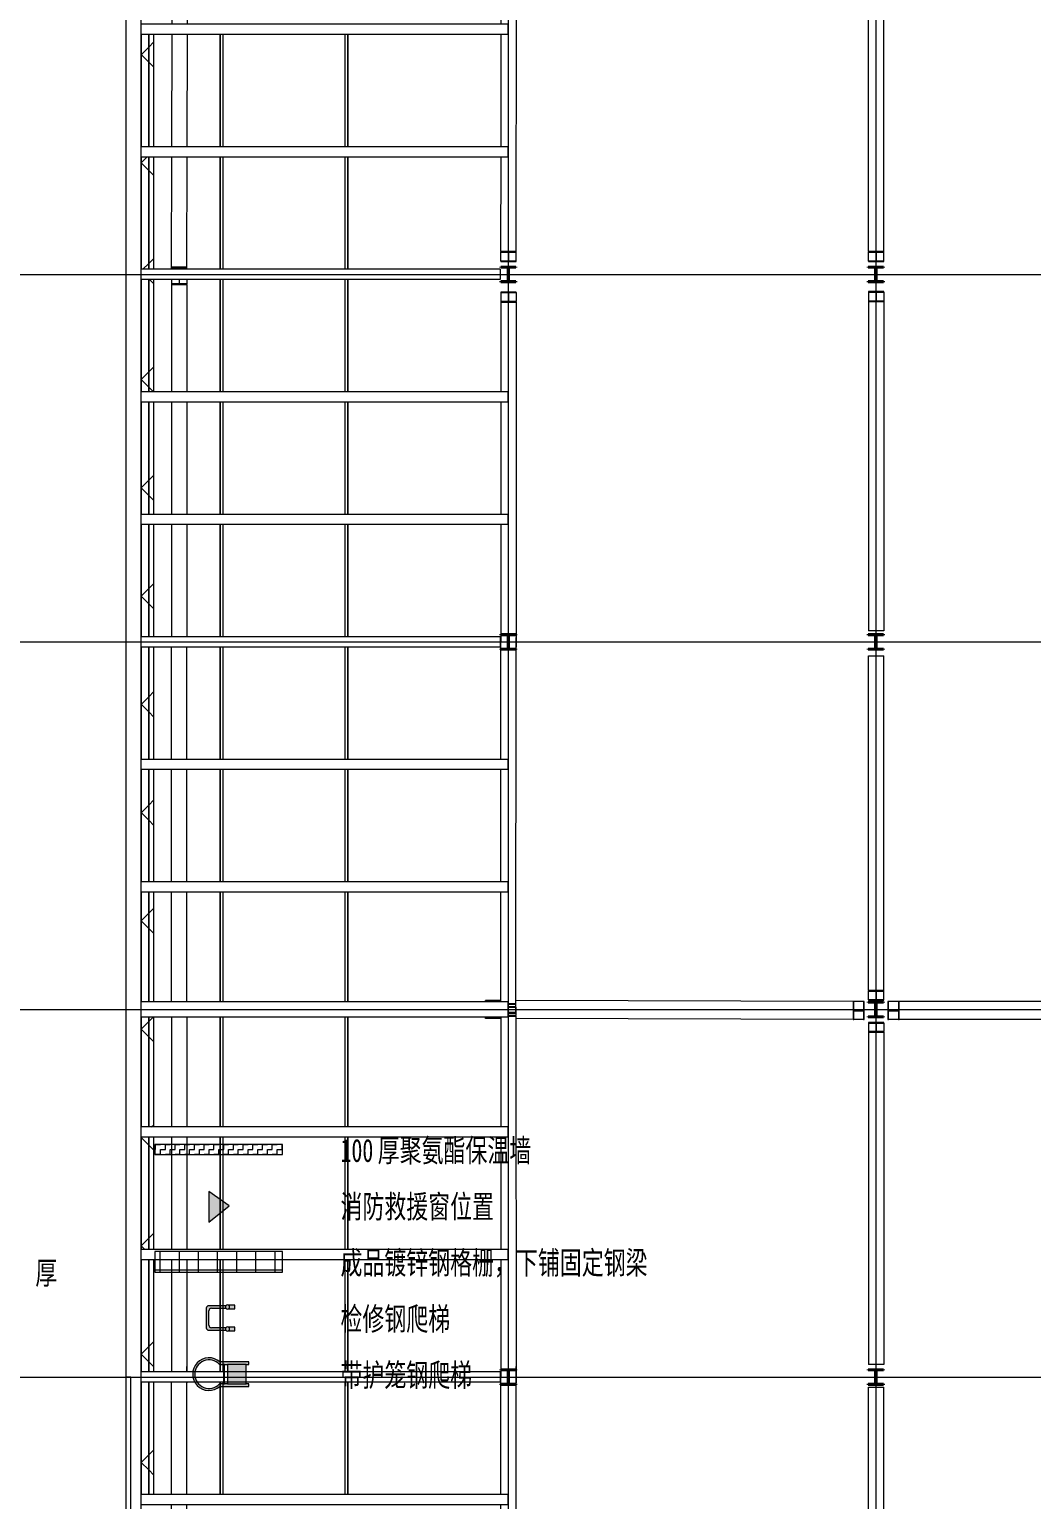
# Model space of a CAD drawing. Header units: millimetres. Extents: x -30000 to 430621, y -31706 to 192400.
# Drawn here: x -2187 to 17445, y 12000 to 40800 of the extents above; entities that cross this region are included whole.
import ezdxf

# ---------------------------------------------------------------- set-up
doc = ezdxf.new("R2010")
doc.units = ezdxf.units.MM
doc.linetypes.add('轴网线', pattern=[22.04, 18.38, -1.83, 0, -1.83])
doc.layers.get('0').update_dxf_attribs({"color": 8})
for name, color, linetype, lineweight in [('A-DETL', 8, 'Continuous', 18), ('A-DETL-GENF', 8, 'Continuous', 18), ('A-FLOR-HRAL', 8, 'Continuous', 5), ('A-GENM', 8, 'Continuous', 5), ('A-WALL', 8, 'Continuous', 5), ('A-WALL-FNSH', 8, 'Continuous', 9), ('A-WALL-PATT', 8, 'Continuous', 9), ('G-ANNO-TEXT', 8, 'Continuous', 9), ('S-BEAM', 8, 'Continuous', 5), ('S-COLS', 8, 'Continuous', 5), ('S-GRID', 8, 'Continuous', 9)]:
    doc.layers.add(name, color=color, linetype=linetype, lineweight=lineweight)
doc.styles.add('仿宋_1', font='simfang.ttf', dxfattribs={"width": 0.7, "height": 450})
pattern_1 = [(45, (-4e-09, 0), (-1060.66, 1060.66), []), (135, (-4e-09, 0), (-1060.66, -1060.66), [])]

# ---------------------------------------------------------------- blocks, each defined once
blk = doc.blocks.new('钢_梁_焊接H - H400X200X8X14-658831-LAY-4F-1_500-A')
at = {"layer": 'S-BEAM', "color": 8, "lineweight": 15, "true_color": 0x777777}
for p, q in [((-3600, -100), (-3600, 100)), ((3432, 100), (-3600, 100)), ((3432, 100), (3432, -100)), ((3432, -100), (-3600, -100))]:
    blk.add_line(p, q, dxfattribs=at)
blk = doc.blocks.new('钢_梁_焊接H - H500X300X16X25-658835-LAY-4F-1_500-A')
at = {"layer": 'S-BEAM', "color": 8, "lineweight": 15, "true_color": 0x777777}
for p, q in [((-3600, -150), (-3600, 150)), ((3587, 150), (-3600, 150)), ((3587, 150), (3587, -150)), ((3587, -150), (-3600, -150))]:
    blk.add_line(p, q, dxfattribs=at)
blk = doc.blocks.new('钢_梁_焊接H - H400X200X8X14-658852-LAY-4F-1_500-A')
at = {"layer": 'S-BEAM', "color": 8, "lineweight": 15, "true_color": 0x777777}
for p, q in [((-3600, -100), (-3600, 100)), ((3587, 100), (-3600, 100)), ((3587, 100), (3587, -100)), ((3587, -100), (-3600, -100))]:
    blk.add_line(p, q, dxfattribs=at)
blk = doc.blocks.new('钢_柱_热轧H - HW300X300-659269-LAY-4F-1_500-A')
at = {"layer": 'S-COLS', "lineweight": 15, "true_color": 0xdddddd}
h = blk.add_hatch(color=254, dxfattribs=at)
h.paths.add_polyline_path([(5, -122), (5, 122), (-5, 122), (-5, -122)], flags=0)
h.paths.add_polyline_path([(9, -131), (5, -122), (-5, -131), (5, -131)], flags=0)
h.paths.add_polyline_path([(-150, -150), (150, -150), (150, -135), (-150, -135), (-150, -150)], flags=0)
h.paths.add_polyline_path([(5, 122), (5, 131), (-5, 129)], flags=0)
h.paths.add_polyline_path([(9, 131), (18, 135), (150, 135), (150, 150), (-150, 150), (-145, 135), (5, 132)], flags=0)
at = {"layer": 'S-COLS', "color": 8, "lineweight": 35, "true_color": 0x777777}
for p, q in [((-150, 150), (150, 150)), ((-150, 135), (-150, 150)), ((-18, 135), (-150, 135)), ((-5, -122), (-5, 122)), ((5, 122), (5, -122)), ((150, 135), (18, 135)), ((150, 150), (150, 135)), ((-150, -135), (-18, -135)), ((-150, -150), (-150, -135)), ((150, -150), (-150, -150)), ((18, -135), (150, -135)), ((150, -135), (150, -150))]:
    blk.add_line(p, q, dxfattribs=at)
for centre, start, end in [((-18, 122), 360, 90), ((18, 122), 90, 180), ((-18, -122), 270, 360), ((18, -122), 180, 270)]:
    blk.add_arc(centre, 13, start, end, dxfattribs=at)
blk = doc.blocks.new('钢_柱_热轧H - HW300X300-659275-LAY-4F-1_500-A')
at = {"layer": 'S-COLS', "lineweight": 15, "true_color": 0xdddddd}
h = blk.add_hatch(color=254, dxfattribs=at)
h.paths.add_polyline_path([(5, -122), (0, 122), (-5, 122), (0, -122)], flags=0)
h.paths.add_polyline_path([(9, -131), (5, -122), (0, -131), (5, -131)], flags=0)
h.paths.add_polyline_path([(0, -150), (150, -150), (150, -135), (-150, -135), (-145, -150), (-81, -150)], flags=0)
h.paths.add_polyline_path([(5, 122), (5, 131), (-5, 129), (0, 125)], flags=0)
h.paths.add_polyline_path([(9, 131), (18, 135), (150, 135), (150, 150), (-150, 150), (-145, 135), (5, 132)], flags=0)
at = {"layer": 'S-COLS', "color": 8, "lineweight": 35, "true_color": 0x777777}
for p, q in [((-150, 150), (150, 150)), ((-150, 135), (-150, 150)), ((-18, 135), (-150, 135)), ((-5, -122), (-5, 122)), ((5, 122), (5, -122)), ((150, 135), (18, 135)), ((150, 150), (150, 135)), ((-150, -135), (-18, -135)), ((-150, -150), (-150, -135)), ((150, -150), (-150, -150)), ((18, -135), (150, -135)), ((150, -135), (150, -150))]:
    blk.add_line(p, q, dxfattribs=at)
for centre, start, end in [((-18, 122), 360, 90), ((18, 122), 90, 180), ((-18, -122), 270, 360), ((18, -122), 180, 270)]:
    blk.add_arc(centre, 13, start, end, dxfattribs=at)
blk = doc.blocks.new('钢_柱_热轧H - HW300X300-659267-LAY-4F-1_500-A')
at = {"layer": 'S-COLS', "lineweight": 15, "true_color": 0xdddddd}
h = blk.add_hatch(color=254, dxfattribs=at)
h.paths.add_polyline_path([(5, -122), (5, 122), (-5, 122), (-5, -122)], flags=0)
h.paths.add_polyline_path([(9, -131), (5, -122), (-5, -131), (5, -131)], flags=0)
h.paths.add_polyline_path([(-8, -150), (150, -150), (150, -135), (-150, -135), (-145, -150)], flags=0)
h.paths.add_polyline_path([(5, 122), (5, 131), (-5, 129)], flags=0)
h.paths.add_polyline_path([(9, 131), (18, 135), (150, 135), (150, 150), (-150, 150), (-145, 135), (5, 132)], flags=0)
at = {"layer": 'S-COLS', "color": 8, "lineweight": 35, "true_color": 0x777777}
for p, q in [((-150, 150), (150, 150)), ((-150, 135), (-150, 150)), ((-18, 135), (-150, 135)), ((-5, -122), (-5, 122)), ((5, 122), (5, -122)), ((150, 135), (18, 135)), ((150, 150), (150, 135)), ((-150, -135), (-18, -135)), ((-150, -150), (-150, -135)), ((150, -150), (-150, -150)), ((18, -135), (150, -135)), ((150, -135), (150, -150))]:
    blk.add_line(p, q, dxfattribs=at)
for centre, start, end in [((-18, 122), 360, 90), ((18, 122), 90, 180), ((-18, -122), 270, 360), ((18, -122), 180, 270)]:
    blk.add_arc(centre, 13, start, end, dxfattribs=at)
blk = doc.blocks.new('钢_柱_热轧H - HW300X300-659266-LAY-4F-1_500-A')
at = {"layer": 'S-COLS', "lineweight": 15, "true_color": 0xdddddd}
h = blk.add_hatch(color=254, dxfattribs=at)
h.paths.add_polyline_path([(5, -122), (0, 122), (-5, 122), (0, -122)], flags=0)
h.paths.add_polyline_path([(9, -131), (5, -122), (0, -131), (5, -131)], flags=0)
h.paths.add_polyline_path([(-144, -150), (150, -150), (150, -135), (-150, -135), (-145, -150)], flags=0)
h.paths.add_polyline_path([(5, 122), (5, 131), (-5, 129), (0, 125)], flags=0)
h.paths.add_polyline_path([(9, 131), (18, 135), (150, 135), (150, 150), (-150, 150), (-144, 135), (5, 132)], flags=0)
at = {"layer": 'S-COLS', "color": 8, "lineweight": 35, "true_color": 0x777777}
for p, q in [((-150, 150), (150, 150)), ((-150, 135), (-150, 150)), ((-18, 135), (-150, 135)), ((-5, -122), (-5, 122)), ((5, 122), (5, -122)), ((150, 135), (18, 135)), ((150, 150), (150, 135)), ((-150, -135), (-18, -135)), ((-150, -150), (-150, -135)), ((150, -150), (-150, -150)), ((18, -135), (150, -135)), ((150, -135), (150, -150))]:
    blk.add_line(p, q, dxfattribs=at)
for centre, start, end in [((-18, 122), 360, 90), ((18, 122), 90, 180), ((-18, -122), 270, 360), ((18, -122), 180, 270)]:
    blk.add_arc(centre, 13, start, end, dxfattribs=at)
blk = doc.blocks.new('钢_梁_焊接H - H300X300X10X15-658902-LAY-4F-1_500-A')
at = {"layer": 'S-BEAM', "color": 8, "lineweight": 15, "true_color": 0x777777}
for p, q in [((14250, 43040), (14400, 43040)), ((14250, 36449), (14250, 43040)), ((14550, 36449), (14550, 43025)), ((14550, 36449), (14250, 36449)), ((14250, 36449), (14250, 36439)), ((14250, 36439), (14395, 36439)), ((14250, 36262), (14250, 36439)), ((14395, 36439), (14395, 36262)), ((14405, 36262), (14405, 36439)), ((14405, 36439), (14550, 36439)), ((14550, 36439), (14550, 36449)), ((14550, 36262), (14550, 36439)), ((14395, 36262), (14250, 36262)), ((14250, 36262), (14250, 36252)), ((14250, 36252), (14550, 36252)), ((14550, 36262), (14405, 36262)), ((14550, 36252), (14550, 36262))]:
    blk.add_line(p, q, dxfattribs=at)
blk = doc.blocks.new('钢_梁_焊接H - H300X300X10X15-658903-LAY-4F-1_500-A')
at = {"layer": 'S-BEAM', "color": 8, "lineweight": 15, "true_color": 0x777777}
for p, q in [((14550, 35664), (14250, 35664)), ((14250, 35664), (14250, 35654)), ((14250, 35654), (14395, 35654)), ((14250, 35654), (14250, 35477)), ((14395, 35477), (14250, 35477)), ((14250, 35477), (14250, 35467)), ((14250, 35467), (14550, 35467)), ((14250, 35467), (14250, 29021)), ((14395, 35654), (14395, 35477)), ((14405, 35477), (14405, 35654)), ((14405, 35654), (14550, 35654)), ((14550, 35477), (14405, 35477)), ((14550, 35654), (14550, 35664)), ((14550, 35654), (14550, 35477)), ((14550, 35467), (14550, 35477)), ((14550, 35467), (14550, 29021)), ((14550, 29021), (14250, 29021))]:
    blk.add_line(p, q, dxfattribs=at)
blk = doc.blocks.new('钢_梁_焊接H - H300X300X10X15-658904-LAY-4F-1_500-A')
at = {"layer": 'S-BEAM', "color": 8, "lineweight": 15, "true_color": 0x777777}
for p, q in [((14250, 28531), (14550, 28531)), ((14250, 21970), (14250, 28531)), ((14550, 21970), (14550, 28531)), ((14550, 21970), (14250, 21970)), ((14250, 21970), (14250, 21960)), ((14250, 21960), (14395, 21960)), ((14250, 21791), (14250, 21960)), ((14395, 21960), (14395, 21791)), ((14405, 21791), (14405, 21960)), ((14405, 21960), (14550, 21960)), ((14550, 21960), (14550, 21970)), ((14550, 21791), (14550, 21960)), ((14395, 21791), (14250, 21791)), ((14250, 21791), (14250, 21782)), ((14250, 21782), (14550, 21782)), ((14550, 21791), (14405, 21791)), ((14550, 21782), (14550, 21791))]:
    blk.add_line(p, q, dxfattribs=at)
blk = doc.blocks.new('钢_梁_焊接H - H300X300X10X15-658906-LAY-4F-1_500-A')
at = {"layer": 'S-BEAM', "color": 8, "lineweight": 15, "true_color": 0x777777}
for p, q in [((14250, 14201), (14550, 14201)), ((14250, 7956), (14250, 14201)), ((14550, 7956), (14550, 14201)), ((14550, 7956), (14250, 7956)), ((14250, 7956), (14250, 7947)), ((14250, 7947), (14395, 7947)), ((14250, 7785), (14250, 7947)), ((14395, 7785), (14250, 7785)), ((14250, 7785), (14250, 7776)), ((14250, 7776), (14550, 7776)), ((14395, 7947), (14395, 7785)), ((14405, 7785), (14405, 7947)), ((14405, 7947), (14550, 7947)), ((14550, 7785), (14405, 7785)), ((14550, 7947), (14550, 7956)), ((14550, 7785), (14550, 7947)), ((14550, 7776), (14550, 7785))]:
    blk.add_line(p, q, dxfattribs=at)
blk = doc.blocks.new('钢_梁_焊接H - H300X300X10X15-658907-LAY-4F-1_500-A')
at = {"layer": 'S-BEAM', "color": 8, "lineweight": 15, "true_color": 0x777777}
for p, q in [((14550, 21345), (14250, 21345)), ((14250, 21345), (14250, 21336)), ((14250, 21336), (14395, 21336)), ((14250, 21336), (14250, 21167)), ((14395, 21336), (14395, 21167)), ((14405, 21167), (14405, 21336)), ((14405, 21336), (14550, 21336)), ((14550, 21336), (14550, 21345)), ((14550, 21336), (14550, 21167)), ((14395, 21167), (14250, 21167)), ((14250, 21167), (14250, 21157)), ((14250, 21157), (14550, 21157)), ((14250, 21157), (14250, 14645)), ((14550, 21167), (14405, 21167)), ((14550, 21157), (14550, 21167)), ((14550, 21157), (14550, 14645)), ((14550, 14645), (14250, 14645))]:
    blk.add_line(p, q, dxfattribs=at)
blk = doc.blocks.new('钢_梁_焊接H - H300X300X10X15-659094-LAY-4F-1_500-A')
at = {"layer": 'S-BEAM', "color": 8, "lineweight": 15, "true_color": 0x777777}
for p, q in [((7057, 40900), (7060, 43040)), ((7060, 43040), (7360, 43040)), ((7351, 36449), (7360, 43040)), ((7053, 38500), (7057, 40700)), ((7051, 36449), (7053, 38300)), ((7050, 36263), (7051, 36439)), ((7351, 36449), (7051, 36449)), ((7051, 36449), (7051, 36439)), ((7051, 36439), (7196, 36439)), ((7196, 36439), (7195, 36262)), ((7205, 36262), (7206, 36439)), ((7206, 36439), (7351, 36439)), ((7350, 36262), (7351, 36439)), ((7351, 36439), (7351, 36449)), ((7195, 36262), (7050, 36263)), ((7050, 36263), (7050, 36253)), ((7050, 36253), (7350, 36252)), ((7350, 36262), (7205, 36262)), ((7350, 36252), (7350, 36262))]:
    blk.add_line(p, q, dxfattribs=at)
blk = doc.blocks.new('钢_梁_焊接H - H300X300X10X15-659095-LAY-4F-1_500-A')
at = {"layer": 'S-BEAM', "color": 8, "lineweight": 15, "true_color": 0x777777}
for p, q in [((7350, 35654), (7050, 35654)), ((7050, 35654), (7050, 35644)), ((7050, 35644), (7195, 35644)), ((7050, 35644), (7050, 35469)), ((7195, 35469), (7050, 35469)), ((7050, 35469), (7050, 35459)), ((7050, 35459), (7350, 35459)), ((7050, 35459), (7050, 33700)), ((7195, 35644), (7195, 35469)), ((7205, 35469), (7205, 35644)), ((7205, 35644), (7350, 35644)), ((7350, 35469), (7205, 35469)), ((7350, 35644), (7350, 35654)), ((7350, 35644), (7350, 35469)), ((7350, 35459), (7350, 35469)), ((7350, 35459), (7350, 28699)), ((7050, 33500), (7050, 31300)), ((7050, 31100), (7050, 28949)), ((7050, 28935), (7050, 28795))]:
    blk.add_line(p, q, dxfattribs=at)
blk = doc.blocks.new('钢_梁_焊接H - H300X300X10X15-659096-LAY-4F-1_500-A')
at = {"layer": 'S-BEAM', "color": 8, "lineweight": 15, "true_color": 0x777777}
for p, q in [((7350, 28800), (7350, 28890)), ((7048, 26500), (7050, 28651)), ((7050, 28665), (7050, 28795)), ((7345, 21713), (7350, 28795)), ((7047, 24100), (7048, 26300)), ((7045, 21750), (7047, 23900)), ((7345, 21713), (7187, 21713)), ((7190, 21704), (7190, 21540)), ((7200, 21587), (7200, 21704)), ((7200, 21704), (7345, 21704)), ((7345, 21704), (7345, 21713)), ((7345, 21540), (7345, 21704)), ((7345, 21540), (7200, 21540)), ((7200, 21531), (7345, 21531)), ((7345, 21531), (7345, 21540))]:
    blk.add_line(p, q, dxfattribs=at)
blk = doc.blocks.new('钢_梁_焊接H - H300X300X10X15-659098-LAY-4F-1_500-A')
at = {"layer": 'S-BEAM', "color": 8, "lineweight": 15, "true_color": 0x777777}
for p, q in [((7050, 14265), (7050, 14400)), ((7345, 7800), (7350, 14400)), ((7350, 14400), (7350, 14606)), ((7048, 12100), (7050, 14251)), ((7045, 7801), (7048, 11900)), ((7345, 7800), (7045, 7801)), ((7045, 7801), (7045, 7792)), ((7045, 7792), (7190, 7791)), ((7045, 7628), (7045, 7792)), ((7190, 7791), (7190, 7628)), ((7200, 7628), (7200, 7791)), ((7200, 7791), (7345, 7791)), ((7345, 7791), (7345, 7800)), ((7345, 7627), (7345, 7791)), ((7190, 7628), (7045, 7628)), ((7045, 7628), (7045, 7619)), ((7045, 7619), (7345, 7618)), ((7345, 7627), (7200, 7628)), ((7345, 7618), (7345, 7627))]:
    blk.add_line(p, q, dxfattribs=at)
blk = doc.blocks.new('钢_梁_焊接H - H300X300X10X15-659099-LAY-4F-1_500-A')
at = {"layer": 'S-BEAM', "color": 8, "lineweight": 15, "true_color": 0x777777}
for p, q in [((7190, 21644), (7190, 21600)), ((7345, 21653), (7200, 21653)), ((7200, 21644), (7345, 21644)), ((7345, 21644), (7345, 21653)), ((7345, 21644), (7345, 21600)), ((7045, 21450), (7047, 19300)), ((7187, 21471), (7345, 21471)), ((7190, 21587), (7190, 21480)), ((7200, 21480), (7200, 21600)), ((7345, 21480), (7200, 21480)), ((7345, 21600), (7345, 21480)), ((7345, 21471), (7345, 21480)), ((7345, 21471), (7350, 14285)), ((7047, 19100), (7048, 16900)), ((7048, 16700), (7050, 14549)), ((7050, 14535), (7050, 14400))]:
    blk.add_line(p, q, dxfattribs=at)
blk = doc.blocks.new('钢_梁_热轧H - HW350X350-659133-LAY-4F-1_500-A')
at = {"layer": 'S-BEAM', "color": 8, "lineweight": 15, "true_color": 0x777777}
for p, q in [((6750, 21750), (6750, 21776)), ((7045, 21775), (6750, 21776)), ((13949, 21758), (7345, 21775)), ((13949, 21758), (13948, 21408)), ((13961, 21758), (13949, 21758)), ((13960, 21602), (13961, 21758)), ((14155, 21758), (13961, 21758)), ((14167, 21758), (14155, 21758)), ((14155, 21758), (14155, 21602)), ((14166, 21408), (14167, 21758)), ((6749, 21426), (6749, 21450)), ((7045, 21425), (6749, 21426)), ((13948, 21408), (7345, 21425)), ((13948, 21408), (13960, 21408)), ((13960, 21408), (13960, 21564)), ((14154, 21408), (13960, 21408)), ((14147, 21589), (13968, 21589)), ((13968, 21577), (14147, 21577)), ((14155, 21564), (14154, 21408)), ((14154, 21408), (14166, 21408))]:
    blk.add_line(p, q, dxfattribs=at)
for centre, start_param, end_param in [((13968, 21602), 1.570796, 3.141593), ((14147, 21602), 3.141593, 4.712389), ((13968, 21564), 0, 1.308997), ((14146, 21564), 4.712389, 6.283185)]:
    blk.add_ellipse(centre, major_axis=(0, 13), ratio=0.623403, start_param=start_param, end_param=end_param, dxfattribs=at)
blk = doc.blocks.new('钢_梁_热轧H - HW350X350-659134-LAY-4F-1_500-A')
at = {"layer": 'S-BEAM', "color": 8, "lineweight": 15, "true_color": 0x777777}
for p, q in [((14644, 21756), (14632, 21756)), ((14632, 21756), (14632, 21406)), ((14644, 21600), (14644, 21756)), ((14839, 21756), (14644, 21756)), ((14851, 21756), (14839, 21756)), ((14839, 21756), (14839, 21600)), ((14851, 21406), (14851, 21756)), ((21600, 21755), (14851, 21756)), ((14632, 21406), (14644, 21406)), ((14644, 21406), (14644, 21562)), ((14839, 21406), (14644, 21406)), ((14831, 21587), (14652, 21587)), ((14652, 21575), (14831, 21575)), ((14839, 21562), (14839, 21406)), ((14839, 21406), (14851, 21406)), ((21670, 21405), (14851, 21406))]:
    blk.add_line(p, q, dxfattribs=at)
for centre, start_param, end_param in [((14652, 21600), 1.570796, 3.141593), ((14652, 21562), 0, 1.570796), ((14831, 21600), 3.141593, 4.712389), ((14831, 21562), 4.712389, 6.283185)]:
    blk.add_ellipse(centre, major_axis=(0, 13), ratio=0.626705, start_param=start_param, end_param=end_param, dxfattribs=at)
blk = doc.blocks.new('钢_梁_焊接H - H300X300X10X15-659212-LAY-4F-1_500-A')
at = {"layer": 'S-BEAM', "color": 8, "lineweight": 15, "true_color": 0x777777}
for p, q in [((607, 40900), (610, 43050)), ((610, 43080), (695, 43080)), ((610, 43065), (610, 43080)), ((705, 43080), (910, 43080)), ((907, 40900), (910, 43080)), ((603, 38500), (607, 40700)), ((903, 38500), (907, 40700)), ((600, 36145), (603, 38300)), ((900, 36144), (903, 38300)), ((900, 36144), (600, 36145)), ((600, 36145), (600, 36135)), ((600, 36135), (745, 36134)), ((600, 36100), (600, 36135)), ((745, 36134), (745, 36100)), ((755, 36100), (755, 36134)), ((755, 36134), (900, 36134)), ((900, 36134), (900, 36144)), ((900, 36100), (900, 36134))]:
    blk.add_line(p, q, dxfattribs=at)
blk = doc.blocks.new('钢_梁_焊接H - H300X300X10X15-658936-LAY-4F-1_500-A')
at = {"layer": 'S-BEAM', "color": 8, "lineweight": 15, "true_color": 0x777777}
for p, q in [((600, 35900), (600, 35816)), ((745, 35816), (600, 35816)), ((600, 35816), (600, 35806)), ((600, 35806), (900, 35806)), ((600, 35806), (600, 33700)), ((745, 35900), (745, 35816)), ((755, 35816), (755, 35900)), ((900, 35816), (755, 35816)), ((900, 35900), (900, 35816)), ((900, 35806), (900, 35816)), ((900, 35806), (900, 33700)), ((600, 33500), (600, 31300)), ((900, 33500), (900, 31300)), ((600, 31100), (600, 28900)), ((900, 31100), (900, 28900))]:
    blk.add_line(p, q, dxfattribs=at)
blk = doc.blocks.new('钢_梁_焊接H - H300X300X10X15-659213-LAY-4F-1_500-A')
at = {"layer": 'S-BEAM', "color": 8, "lineweight": 15, "true_color": 0x777777}
for p, q in [((598, 26500), (600, 28700)), ((898, 26500), (900, 28700)), ((597, 24100), (598, 26300)), ((897, 24100), (898, 26300)), ((595, 21750), (597, 23900)), ((895, 21750), (897, 23900))]:
    blk.add_line(p, q, dxfattribs=at)
blk = doc.blocks.new('钢_梁_焊接H - H300X300X10X15-659215-LAY-4F-1_500-A')
at = {"layer": 'S-BEAM', "color": 8, "lineweight": 15, "true_color": 0x777777}
for p, q in [((900, 14500), (900, 14606)), ((598, 12100), (600, 14300)), ((898, 12100), (900, 14300)), ((595, 7569), (598, 11900)), ((895, 7569), (898, 11900)), ((895, 7569), (595, 7569)), ((595, 7569), (595, 7560)), ((595, 7560), (740, 7560)), ((595, 7399), (595, 7560)), ((740, 7560), (740, 7399)), ((750, 7399), (750, 7560)), ((750, 7560), (895, 7560)), ((895, 7560), (895, 7569)), ((895, 7399), (895, 7560)), ((740, 7399), (595, 7399)), ((595, 7399), (595, 7390)), ((595, 7390), (895, 7390)), ((895, 7399), (750, 7399)), ((895, 7390), (895, 7399))]:
    blk.add_line(p, q, dxfattribs=at)
blk = doc.blocks.new('钢_梁_焊接H - H300X300X10X15-659216-LAY-4F-1_500-A')
at = {"layer": 'S-BEAM', "color": 8, "lineweight": 15, "true_color": 0x777777}
for p, q in [((595, 21450), (597, 19300)), ((895, 21450), (897, 19300)), ((597, 19100), (598, 16900)), ((897, 19100), (898, 16900)), ((598, 16700), (600, 14500)), ((898, 16700), (900, 14500)), ((900, 14300), (900, 14285))]:
    blk.add_line(p, q, dxfattribs=at)
blk = doc.blocks.new('X-ST-F3-04-C-002_HLP2_rvt-1-LAY-4F-1_500-A')
at = {"color": 8, "lineweight": 15, "true_color": 0x777777}
for name, p in [('钢_梁_焊接H - H300X300X10X15-659212-LAY-4F-1_500-A', (0, 0)), ('钢_梁_焊接H - H300X300X10X15-659094-LAY-4F-1_500-A', (0, 0)), ('钢_梁_焊接H - H300X300X10X15-658902-LAY-4F-1_500-A', (0, 0)), ('钢_梁_焊接H - H400X200X8X14-658852-LAY-4F-1_500-A', (3600, 40800)), ('钢_梁_焊接H - H400X200X8X14-658852-LAY-4F-1_500-A', (3600, 38400)), ('钢_梁_焊接H - H400X200X8X14-658831-LAY-4F-1_500-A', (3600, 36000)), ('钢_柱_热轧H - HW300X300-659266-LAY-4F-1_500-A', (7195, 36000)), ('钢_柱_热轧H - HW300X300-659266-LAY-4F-1_500-A', (14395, 36000)), ('钢_梁_焊接H - H300X300X10X15-658936-LAY-4F-1_500-A', (0, 0)), ('钢_梁_焊接H - H300X300X10X15-659095-LAY-4F-1_500-A', (0, 0)), ('钢_梁_焊接H - H300X300X10X15-658903-LAY-4F-1_500-A', (0, 0)), ('钢_梁_焊接H - H400X200X8X14-658852-LAY-4F-1_500-A', (3600, 33600)), ('钢_梁_焊接H - H400X200X8X14-658852-LAY-4F-1_500-A', (3600, 31200)), ('钢_梁_焊接H - H400X200X8X14-658831-LAY-4F-1_500-A', (3600, 28800)), ('钢_柱_热轧H - HW300X300-659267-LAY-4F-1_500-A', (7195, 28800)), ('钢_梁_焊接H - H300X300X10X15-659096-LAY-4F-1_500-A', (0, 0)), ('钢_柱_热轧H - HW300X300-659267-LAY-4F-1_500-A', (14395, 28800)), ('钢_梁_焊接H - H300X300X10X15-659213-LAY-4F-1_500-A', (0, 0)), ('钢_梁_焊接H - H300X300X10X15-658904-LAY-4F-1_500-A', (0, 0)), ('钢_梁_焊接H - H400X200X8X14-658852-LAY-4F-1_500-A', (3600, 26400)), ('钢_梁_焊接H - H400X200X8X14-658852-LAY-4F-1_500-A', (3600, 24000)), ('钢_梁_焊接H - H500X300X16X25-658835-LAY-4F-1_500-A', (3600, 21600)), ('钢_梁_热轧H - HW350X350-659133-LAY-4F-1_500-A', (0, 0)), ('钢_梁_焊接H - H300X300X10X15-659099-LAY-4F-1_500-A', (0, 0)), ('钢_柱_热轧H - HW300X300-659275-LAY-4F-1_500-A', (14395, 21600)), ('钢_梁_热轧H - HW350X350-659134-LAY-4F-1_500-A', (0, 0)), ('钢_梁_焊接H - H300X300X10X15-659216-LAY-4F-1_500-A', (0, 0)), ('钢_梁_焊接H - H300X300X10X15-658907-LAY-4F-1_500-A', (0, 0)), ('钢_梁_焊接H - H400X200X8X14-658852-LAY-4F-1_500-A', (3600, 19200)), ('钢_梁_焊接H - H400X200X8X14-658852-LAY-4F-1_500-A', (3600, 16800)), ('钢_梁_焊接H - H400X200X8X14-658831-LAY-4F-1_500-A', (3600, 14400)), ('钢_梁_焊接H - H300X300X10X15-659215-LAY-4F-1_500-A', (0, 0)), ('钢_梁_焊接H - H300X300X10X15-659098-LAY-4F-1_500-A', (0, 0)), ('钢_柱_热轧H - HW300X300-659269-LAY-4F-1_500-A', (7195, 14400)), ('钢_柱_热轧H - HW300X300-659269-LAY-4F-1_500-A', (14395, 14400)), ('钢_梁_焊接H - H300X300X10X15-658906-LAY-4F-1_500-A', (0, 0)), ('钢_梁_焊接H - H400X200X8X14-658852-LAY-4F-1_500-A', (3600, 12000))]:
    blk.add_blockref(name, p, dxfattribs=at)
blk = doc.blocks.new('顶部扶栏类型 - 顶部扶栏_内部_-3241397-LAY-4F-1_500-A')
at = {"layer": 'A-FLOR-HRAL'}
for p, q in [((4000, 38500), (4000, 40700)), ((4050, 40700), (4050, 38500)), ((4000, 36100), (4000, 38300)), ((4050, 38300), (4050, 36100)), ((4000, 33700), (4000, 35900)), ((4050, 35900), (4050, 33700)), ((4000, 31300), (4000, 33500)), ((4050, 33500), (4050, 31300)), ((4000, 28900), (4000, 31100)), ((4050, 31100), (4050, 28900)), ((4000, 26500), (4000, 28700)), ((4050, 28700), (4050, 26500)), ((4000, 24100), (4000, 26300)), ((4050, 26300), (4050, 24100)), ((4000, 21750), (4000, 23900)), ((4050, 23900), (4050, 21750)), ((4000, 19300), (4000, 21450)), ((4050, 21450), (4050, 19300)), ((4000, 16900), (4000, 19100)), ((4050, 19100), (4050, 16900)), ((4000, 14500), (4000, 16700)), ((4050, 16700), (4050, 14500)), ((4000, 12100), (4000, 14300)), ((4050, 14300), (4050, 12100))]:
    blk.add_line(p, q, dxfattribs=at)
blk = doc.blocks.new('顶部扶栏类型 - 顶部扶栏_内部_-V436-LAY-4F-1_500-A')
at = {"layer": 'A-FLOR-HRAL'}
for p, q in [((4000, 38500), (4000, 40700)), ((4050, 38500), (4050, 40700)), ((4000, 36100), (4000, 38300)), ((4050, 36100), (4050, 38300)), ((4000, 33700), (4000, 35900)), ((4050, 33700), (4050, 35900)), ((4000, 31300), (4000, 33500)), ((4050, 31300), (4050, 33500)), ((4000, 28900), (4000, 31100)), ((4050, 28900), (4050, 31100)), ((4000, 26500), (4000, 28700)), ((4050, 26500), (4050, 28700)), ((4000, 24100), (4000, 26300)), ((4050, 24100), (4050, 26300)), ((4000, 21750), (4000, 23900)), ((4050, 21750), (4050, 23900)), ((4000, 19300), (4000, 21450)), ((4050, 19300), (4050, 21450)), ((4000, 16900), (4000, 19100)), ((4050, 16900), (4050, 19100)), ((4000, 14500), (4000, 16700)), ((4050, 14500), (4050, 16700)), ((4000, 12100), (4000, 14300)), ((4050, 12100), (4050, 14300))]:
    blk.add_line(p, q, dxfattribs=at)
blk = doc.blocks.new('顶部扶栏类型 - 顶部扶栏_内部_-3241510-LAY-4F-1_500-A')
at = {"layer": 'A-FLOR-HRAL'}
for p, q in [((1550, 38500), (1550, 40700)), ((1600, 40700), (1600, 38500)), ((1550, 36100), (1550, 38300)), ((1600, 38300), (1600, 36100)), ((1550, 33700), (1550, 35900)), ((1600, 35900), (1600, 33700)), ((1550, 31300), (1550, 33500)), ((1600, 33500), (1600, 31300)), ((1550, 28900), (1550, 31100)), ((1600, 31100), (1600, 28900)), ((1550, 26500), (1550, 28700)), ((1600, 28700), (1600, 26500)), ((1550, 24100), (1550, 26300)), ((1600, 26300), (1600, 24100)), ((1550, 21750), (1550, 23900)), ((1600, 23900), (1600, 21750)), ((1550, 19300), (1550, 21450)), ((1600, 21450), (1600, 19300)), ((1550, 16900), (1550, 19100)), ((1600, 19100), (1600, 16900)), ((1550, 14500), (1550, 16700)), ((1600, 16700), (1600, 14500)), ((1550, 12100), (1550, 14300)), ((1600, 14300), (1600, 12100))]:
    blk.add_line(p, q, dxfattribs=at)
blk = doc.blocks.new('顶部扶栏类型 - 顶部扶栏_内部_-V440-LAY-4F-1_500-A')
at = {"layer": 'A-FLOR-HRAL'}
for p, q in [((1550, 40700), (1550, 38500)), ((1600, 40700), (1600, 38500)), ((1550, 38300), (1550, 36100)), ((1600, 38300), (1600, 36100)), ((1550, 35900), (1550, 33700)), ((1600, 35900), (1600, 33700)), ((1550, 33500), (1550, 31300)), ((1600, 33500), (1600, 31300)), ((1550, 31100), (1550, 28900)), ((1600, 31100), (1600, 28900)), ((1550, 28700), (1550, 26500)), ((1600, 28700), (1600, 26500)), ((1550, 26300), (1550, 24100)), ((1600, 26300), (1600, 24100)), ((1550, 23900), (1550, 21750)), ((1600, 23900), (1600, 21750)), ((1550, 21450), (1550, 19300)), ((1600, 21450), (1600, 19300)), ((1550, 19100), (1550, 16900)), ((1600, 19100), (1600, 16900)), ((1550, 16700), (1550, 14500)), ((1600, 16700), (1600, 14500)), ((1550, 14300), (1550, 12100)), ((1600, 14300), (1600, 12100))]:
    blk.add_line(p, q, dxfattribs=at)
blk = doc.blocks.new('穿孔铝板 - 穿孔铝板-2F-4827807-LAY-4F-1_500-A')
at = {"layer": 'A-GENM'}
for p, q in [((1925, 150), (-1675, 150)), ((-1675, 150), (-1675, 50)), ((-1675, 50), (1925, 50)), ((1925, 50), (1925, 150))]:
    blk.add_line(p, q, dxfattribs=at)

msp = doc.modelspace()

# ---------------------------------------------------------------- hatches: boundary and pattern name
at = {"layer": 'A-DETL-GENF', "lineweight": 15}
h = msp.add_hatch(dxfattribs=at)
h.set_pattern_fill('FP_9', color=256, style=0, pattern_type=2)
h.set_pattern_definition([(0, (0, 0), (95.25, 95.25), [95.25, -95.25]), (90, (95.25, 0), (-95.25, 95.25), [95.25, -95.25])])
h.paths.add_polyline_path([(1329.3, 18757.2), (2769.3, 18757.2), (2769.3, 18957.2), (269.3, 18957.2), (269.3, 18757.2)], flags=0)
at = {"layer": 'A-DETL-GENF'}
for points in [[(1329.3, 17437.3), (1729.3, 17757.2), (1329.3, 18037.3)], [(1307.6, 14138.1), (1371.3, 14139.7), (1433.4, 14153.9), (1493.5, 14181.5), (1543.3, 14217.2), (2111.6, 14217.2), (2111.6, 14267.2), (1537.3, 14267.2), (1493.5, 14228.8), (1442.8, 14200.2), (1387.2, 14182.8), (1329.3, 14177.2), (1271.4, 14183.8), (1216.2, 14202.1), (1165.9, 14231.5), (1122.8, 14270.7), (1088.7, 14317.9), (1065.2, 14371.1), (1053.1, 14428.1), (1053.7, 14489.1), (1065.2, 14543.3), (1088.7, 14596.5), (1122.8, 14643.8), (1165.9, 14682.9), (1216.2, 14712.3), (1271.4, 14730.7), (1329.3, 14737.2), (1387.2, 14731.6), (1442.8, 14714.2), (1493.5, 14685.6), (1537.3, 14647.2), (2111.6, 14647.2), (2111.6, 14697.2), (1543.3, 14697.2), (1491.5, 14734.4), (1433.4, 14760.6), (1371.3, 14774.7), (1307.6, 14776.3), (1244.9, 14765.2), (1185.6, 14742), (1132.1, 14707.4), (1086.5, 14662.9), (1050.6, 14610.2), (1025.8, 14551.5), (1013.2, 14486.3), (1013.2, 14425.4), (1025.8, 14362.9), (1050.6, 14304.2), (1088.7, 14249.3), (1132.1, 14207.1), (1185.6, 14172.5), (1244.9, 14149.2), (1271.4, 14144.5)]]:
    msp.add_hatch(color=256, dxfattribs=at).paths.add_polyline_path(points, flags=0)
at = {"layer": 'A-DETL-GENF', "lineweight": 15}
h = msp.add_hatch(dxfattribs=at)
h.set_pattern_fill('FP_5', color=256, style=0, pattern_type=2)
h.set_pattern_definition([(0, (0, 0), (0, 750), []), (90, (0, 0), (-375, 2e-14), [])])
h.paths.add_polyline_path([(269.3, 16457.2), (2769.3, 16457.2), (2769.3, 16857.2), (269.3, 16857.2)], flags=0)
at = {"layer": 'A-DETL-GENF'}
h = msp.add_hatch(color=256, dxfattribs=at)
h.paths.add_polyline_path([(1695.6, 15302.2), (1710.1, 15305.8), (1713.5, 15307.2), (1835.3, 15307.2), (1835.3, 15377.2), (1711.1, 15378.2), (1702.8, 15381.1), (1704.8, 15380.2), (1713.5, 15376.4), (1723.7, 15367.2), (1727.5, 15362.2), (1731.5, 15352.6), (1732.9, 15342.2), (1731.5, 15331.9), (1723.7, 15317.2), (1716.9, 15310.7), (1708.6, 15305.8), (1698, 15302.9), (1694, 15302.4)], flags=0)
h.paths.add_polyline_path([(1656.2, 15317.2), (1662, 15317.4), (1658.3, 15322.2), (1654.3, 15331.9), (1652.9, 15342.2), (1654.3, 15352.6), (1662.1, 15367.2), (1366.2, 15368.9), (1354.1, 15373.9), (1343.7, 15381.9), (1335.8, 15392.2), (1330.8, 15404.3), (1329.1, 15417.2), (1330.8, 15710.2), (1335.8, 15722.2), (1343.7, 15732.6), (1354.1, 15740.5), (1366.2, 15745.5), (1379.1, 15747.2), (1662.1, 15747.2), (1658.3, 15752.2), (1654.3, 15761.9), (1652.9, 15772.2), (1654.3, 15782.6), (1662.1, 15797.2), (1316.2, 15795.5), (1304.1, 15790.5), (1293.7, 15782.6), (1285.8, 15772.2), (1280.8, 15760.2), (1279.1, 15747.2), (1280.8, 15354.3), (1285.8, 15342.2), (1293.7, 15331.9), (1304.1, 15323.9), (1316.2, 15318.9), (1329.1, 15317.2), (1654.3, 15317.2)], flags=0)
h.paths.add_polyline_path([(1695.6, 15732.2), (1704.8, 15733.7), (1713.5, 15737.2), (1835.3, 15737.2), (1835.3, 15807.2), (1710.1, 15808.6), (1700.3, 15811.5), (1708.9, 15808.5), (1713.5, 15806.4), (1723.7, 15797.2), (1727.5, 15792.2), (1731.5, 15782.6), (1732.9, 15772.2), (1731.5, 15761.9), (1723.7, 15747.2), (1721.1, 15743.9), (1712, 15737.2), (1703.2, 15733.6), (1694, 15732.4)], flags=0)
h = msp.add_hatch(color=256, dxfattribs=at)
h.paths.add_polyline_path([(1692.9, 15302.2), (1708.9, 15305.9), (1716.9, 15310.7), (1723.7, 15317.2), (1727.5, 15322.2), (1731.5, 15331.9), (1732.9, 15342.2), (1731.5, 15352.6), (1723.7, 15367.2), (1721.1, 15370.5), (1712, 15377.2), (1703.2, 15380.8), (1686.3, 15381.3), (1677.1, 15378.6), (1669.5, 15374.3), (1662.1, 15367.2), (1658.3, 15362.2), (1654.3, 15352.6), (1652.9, 15342.2), (1654.3, 15331.9), (1662.1, 15317.2), (1669.5, 15310.2), (1677.5, 15305.7), (1688.6, 15302.8), (1692.8, 15302.2)], flags=0)
h.paths.add_polyline_path([(1692.9, 15732.2), (1704.8, 15734.3), (1713.5, 15738.1), (1723.7, 15747.2), (1727.5, 15752.2), (1731.5, 15761.9), (1732.9, 15772.2), (1731.5, 15782.6), (1723.7, 15797.2), (1721.1, 15800.5), (1708.6, 15808.6), (1698, 15811.5), (1686.8, 15811.4), (1677.1, 15808.6), (1668.9, 15803.8), (1662, 15797.1), (1658.3, 15792.2), (1654.3, 15782.6), (1652.9, 15772.2), (1654.3, 15761.9), (1662.1, 15747.2), (1669.5, 15740.2), (1677.5, 15735.7), (1688.6, 15732.8), (1692.8, 15732.2)], flags=0)
h = msp.add_hatch(color=256, dxfattribs=at)
h.paths.add_polyline_path([(1636.1, 14267.2), (1636.1, 14647.2), (1616.1, 14647.2), (1616.1, 14267.2)], flags=0)
h.paths.add_polyline_path([(2059.9, 14267.2), (2059.9, 14647.2), (1695.1, 14647.2), (1695.1, 14267.2)], flags=0)
at = {"layer": 'A-WALL-PATT', "lineweight": 5}
h = msp.add_hatch(dxfattribs=at)
h.set_pattern_fill('FP_13', color=256, style=0, pattern_type=2)
h.set_pattern_definition(pattern_1)
h.paths.add_polyline_path([(0, 450), (150, 450), (150, 11900), (0, 11900), (0, 3796.1)], flags=0)
h.paths.add_polyline_path([(150, 12100), (150, 14300), (0, 14300), (0, 12100), (15.7, 12100)], flags=0)
h.paths.add_polyline_path([(150, 14500), (150, 16700), (0, 16700), (0, 14500), (18.9, 14500)], flags=0)
h.paths.add_polyline_path([(150, 16900), (150, 19100), (0, 19100), (0, 16900), (22.1, 16900)], flags=0)
h.paths.add_polyline_path([(0, 19300), (150, 19300), (150, 21450), (0, 21450)], flags=0)
h.paths.add_polyline_path([(150, 21750), (150, 23900), (0, 23900), (0, 21750), (28.6, 21750)], flags=0)
h.paths.add_polyline_path([(31.8, 24100), (150, 24100), (150, 26300), (0, 26300), (0, 24100)], flags=0)
h.paths.add_polyline_path([(150, 26500), (150, 28700), (0, 28700), (0, 26500), (35, 26500)], flags=0)
h.paths.add_polyline_path([(38.3, 28900), (150, 28900), (150, 31100), (0, 31100), (0, 28900)], flags=0)
h.paths.add_polyline_path([(150, 31300), (150, 33500), (0, 33500), (0, 31300), (41.5, 31300)], flags=0)
h.paths.add_polyline_path([(44.7, 33700), (150, 33700), (150, 35900), (0, 35900), (0, 33700)], flags=0)
h.paths.add_polyline_path([(47.9, 36100), (150, 36100), (150, 38300), (0, 38300), (0, 36100)], flags=0)
h.paths.add_polyline_path([(51.2, 38500), (150, 38500), (150, 40700), (0, 40700), (0, 38500)], flags=0)
h.paths.add_polyline_path([(0, 40900), (150, 40900), (150, 45500), (0, 45500)], flags=0)
h.paths.add_polyline_path([(60.9, 45700), (150, 45700), (147.6, 112700), (0, 112700), (0, 45700)], flags=0)
h.paths.add_polyline_path([(0, 112900), (150, 112900), (150, 117500), (0, 117500), (0, 114109.7)], flags=0)
h.paths.add_polyline_path([(131.5, 117700), (150, 117700), (150, 119900), (0, 119900), (0, 117700), (131.4, 117700)], flags=0)
h.paths.add_polyline_path([(123.7, 120100), (150, 120100), (150, 122300), (0, 122300), (0, 120100), (123.6, 120100)], flags=0)
h.paths.add_polyline_path([(115.9, 122500), (150, 122500), (150, 124700), (0, 124700), (0, 122500), (115.8, 122500)], flags=0)
h.paths.add_polyline_path([(150, 124900), (150, 127100), (0, 127100), (0, 124900), (108.1, 124900)], flags=0)
h.paths.add_polyline_path([(100.2, 127300), (150, 127300), (150, 129500), (0, 129500), (0, 127300)], flags=0)
h.paths.add_polyline_path([(150, 129700), (150, 131900), (0, 131900), (0, 129700), (92.5, 129700)], flags=0)
h.paths.add_polyline_path([(0, 132100), (150, 132100), (150, 134300), (0, 134300)], flags=0)
h.paths.add_polyline_path([(76.7, 134500), (150, 134500), (150, 136650), (0, 136650), (0, 134500)], flags=0)
h.paths.add_polyline_path([(68.9, 136950), (150, 136950), (150, 139100), (0, 139100), (0, 136950), (68.8, 136950)], flags=0)
h.paths.add_polyline_path([(150, 139300), (150, 141500), (0, 141500), (0, 139300), (61.2, 139300)], flags=0)
h.paths.add_polyline_path([(150, 141700), (150, 143900), (0, 143900), (0, 141700), (53.4, 141700)], flags=0)
h.paths.add_polyline_path([(45.6, 144100), (150, 144100), (150, 146300), (0, 146300), (0, 144100), (45.5, 144100)], flags=0)
h.paths.add_polyline_path([(37.8, 146500), (150, 146500), (150, 158100), (0, 158100), (0, 146500), (37.7, 146500)], flags=0)
h = msp.add_hatch(dxfattribs=at)
h.set_pattern_fill('FP_13', color=256, style=0, pattern_type=2)
h.set_pattern_definition(pattern_1)
h.paths.add_polyline_path([(250, 450), (250, 11900), (150, 11900), (150, 450)], flags=0)
h.paths.add_polyline_path([(175.3, 12100), (250, 12100), (250, 14300), (150, 14300), (150, 12100), (166.8, 12100)], flags=0)
h.paths.add_polyline_path([(250, 14500), (250, 16700), (150, 16700), (150, 14500), (180.6, 14500)], flags=0)
h.paths.add_polyline_path([(185.8, 16900), (250, 16900), (250, 19100), (150, 19100), (150, 16900), (173.7, 16900)], flags=0)
h.paths.add_polyline_path([(191, 19300), (250, 19300), (250, 21450), (150, 21450), (150, 19300), (177.2, 19300)], flags=0)
h.paths.add_polyline_path([(180.7, 21750), (250, 21750), (250, 23900), (150, 23900), (150, 21750)], flags=0)
h.paths.add_polyline_path([(201.4, 24100), (250, 24100), (250, 26300), (150, 26300), (150, 24100), (184.1, 24100)], flags=0)
h.paths.add_polyline_path([(187.5, 26500), (250, 26500), (250, 28700), (150, 28700), (150, 26500)], flags=0)
h.paths.add_polyline_path([(211.9, 28900), (250, 28900), (250, 31100), (150, 31100), (150, 28900), (191, 28900)], flags=0)
h.paths.add_polyline_path([(194.5, 31300), (250, 31300), (250, 33500), (150, 33500), (150, 31300), (194.5, 31300)], flags=0)
h.paths.add_polyline_path([(198, 33700), (250, 33700), (250, 35900), (150, 35900), (150, 33700), (197.9, 33700)], flags=0)
h.paths.add_polyline_path([(201.4, 36100), (250, 36100), (250, 38300), (150, 38300), (150, 36100)], flags=0)
h.paths.add_polyline_path([(204.8, 38500), (250, 38500), (250, 40700), (150, 40700), (150, 38500)], flags=0)
h.paths.add_polyline_path([(238.1, 40900), (250, 40900), (248, 45500), (150, 45500), (150, 40900), (238, 40900)], flags=0)
h.paths.add_polyline_path([(248.5, 45700), (250, 45700), (250, 112700), (150, 112700), (150, 45700), (248.4, 45700)], flags=0)
h.paths.add_polyline_path([(150, 112900), (250, 112900), (250, 117500), (150, 117500), (150, 114109.7)], flags=0)
h.paths.add_polyline_path([(150, 117700), (250, 117700), (250, 119900), (150, 119900)], flags=0)
h.paths.add_polyline_path([(250, 120100), (250, 122300), (150, 122300), (150, 120100), (192.3, 120100)], flags=0)
h.paths.add_polyline_path([(189.5, 122500), (250, 122500), (250, 124700), (150, 124700), (150, 122500)], flags=0)
h.paths.add_polyline_path([(250, 124900), (250, 127100), (150, 127100), (150, 124900), (186.8, 124900)], flags=0)
h.paths.add_polyline_path([(150, 127300), (250, 127300), (250, 129500), (150, 129500)], flags=0)
h.paths.add_polyline_path([(181.3, 129700), (250, 129700), (250, 131900), (150, 131900), (150, 129700)], flags=0)
h.paths.add_polyline_path([(250, 132100), (250, 134300), (150, 134300), (150, 132100), (178.5, 132100)], flags=0)
h.paths.add_polyline_path([(150, 134500), (250, 134500), (250, 136650), (150, 136650)], flags=0)
h.paths.add_polyline_path([(250, 136950), (250, 139100), (150, 139100), (150, 136950), (172.9, 136950)], flags=0)
h.paths.add_polyline_path([(250, 139300), (250, 141500), (150, 141500), (150, 139300), (170.2, 139300)], flags=0)
h.paths.add_polyline_path([(250, 141700), (250, 143900), (150, 143900), (150, 141700), (167.5, 141700)], flags=0)
h.paths.add_polyline_path([(250, 144100), (250, 146300), (150, 146300), (150, 144100), (164.7, 144100)], flags=0)
h.paths.add_polyline_path([(250, 146500), (250, 156925), (150, 156925), (150, 146500), (162, 146500)], flags=0)

# ---------------------------------------------------------------- linework, layer by layer
at = {"layer": 'A-DETL', "lineweight": 15}
for p, q in [((2769.3, 18957.2), (269.3, 18957.2)), ((269.3, 18957.2), (269.3, 18757.2)), ((269.3, 18757.2), (2769.3, 18757.2)), ((2769.3, 18757.2), (2769.3, 18957.2)), ((1729.3, 17757.2), (1329.3, 18037.3)), ((1329.3, 18037.3), (1329.3, 17437.3)), ((1329.3, 17437.3), (1729.3, 17757.2)), ((2769.3, 16857.2), (269.3, 16857.2)), ((269.3, 16857.2), (269.3, 16457.2)), ((2769.3, 16457.2), (2769.3, 16857.2)), ((269.3, 16457.2), (2769.3, 16457.2)), ((1279.1, 15747.2), (1279.1, 15367.2)), ((1662.1, 15797.2), (1329.1, 15797.2)), ((1329.1, 15417.2), (1329.1, 15697.2)), ((1379.1, 15747.2), (1662.1, 15747.2)), ((1835.3, 15807.2), (1713.5, 15807.2)), ((1713.5, 15737.2), (1835.3, 15737.2)), ((1835.3, 15737.2), (1835.3, 15807.2)), ((1329.1, 15317.2), (1662.1, 15317.2)), ((1662.1, 15367.2), (1379.1, 15367.2)), ((1835.3, 15377.2), (1713.5, 15377.2)), ((1713.5, 15307.2), (1835.3, 15307.2)), ((1835.3, 15307.2), (1835.3, 15377.2)), ((2111.6, 14697.2), (1543.3, 14697.2)), ((2111.6, 14647.2), (2111.6, 14697.2)), ((1537.3, 14647.2), (1616.1, 14647.2)), ((1636.1, 14647.2), (1616.1, 14647.2)), ((1616.1, 14647.2), (1616.1, 14267.2)), ((1636.1, 14647.2), (1695.1, 14647.2)), ((1636.1, 14267.2), (1636.1, 14647.2)), ((2059.9, 14647.2), (1695.1, 14647.2)), ((1695.1, 14647.2), (1695.1, 14267.2)), ((2059.9, 14647.2), (2111.6, 14647.2)), ((2059.9, 14267.2), (2059.9, 14647.2)), ((1616.1, 14267.2), (1537.3, 14267.2)), ((1543.3, 14217.2), (2111.6, 14217.2)), ((1616.1, 14267.2), (1636.1, 14267.2)), ((1695.1, 14267.2), (1636.1, 14267.2)), ((1695.1, 14267.2), (2059.9, 14267.2)), ((2111.6, 14267.2), (2059.9, 14267.2)), ((2111.6, 14217.2), (2111.6, 14267.2))]:
    msp.add_line(p, q, dxfattribs=at)
for centre, radius, start, end in [((1329.1, 15747.2), 50, 90, 180), ((1379.1, 15697.2), 50, 90, 180), ((1692.9, 15772.2), 40, 0, 180), ((1692.9, 15772.2), 40, 180, 0), ((1694.1, 15772.2), 40, 97.94284, 101.18139), ((1694.1, 15772.2), 40, 258.81861, 262.05716), ((1694.1, 15772.2), 40, 61.04498, 87.80259), ((1694.1, 15772.2), 40, 272.19741, 298.95502), ((1329.1, 15367.2), 50, 180, 270), ((1379.1, 15417.2), 50, 180, 270), ((1692.9, 15342.2), 40, 0, 180), ((1692.9, 15342.2), 40, 180, 0), ((1694.1, 15342.2), 40, 97.94284, 101.18139), ((1694.1, 15342.2), 40, 258.81861, 262.05716), ((1694.1, 15342.2), 40, 61.04498, 87.80259), ((1694.1, 15342.2), 40, 272.19741, 298.95502), ((1331.6, 14457.2), 320, 48.59038, 311.40962), ((1331.6, 14457.2), 280, 42.73211, 317.26789)]:
    msp.add_arc(centre, radius, start, end, dxfattribs=at)
at = {"layer": 'A-WALL', "lineweight": 9}
for p, q in [((0, 40700), (0, 38500)), ((150, 38500), (150, 40700)), ((0, 38300), (0, 36100)), ((150, 36100), (150, 38300)), ((0, 35900), (0, 33700)), ((150, 33700), (150, 35900)), ((0, 33500), (0, 31300)), ((150, 31300), (150, 33500)), ((0, 31100), (0, 28900)), ((150, 28900), (150, 31100)), ((0, 28700), (0, 26500)), ((150, 26500), (150, 28700)), ((0, 26300), (0, 24100)), ((150, 24100), (150, 26300)), ((0, 23900), (0, 21750)), ((150, 21750), (150, 23900)), ((0, 21450), (0, 19300)), ((150, 19300), (150, 21450)), ((0, 19100), (0, 16900)), ((150, 16900), (150, 19100)), ((0, 16700), (0, 14500)), ((150, 14500), (150, 16700)), ((0, 14300), (0, 12100)), ((150, 12100), (150, 14300))]:
    msp.add_line(p, q, dxfattribs=at)
at = {"layer": 'A-WALL'}
for p, q in [((150, 40700), (150, 38500)), ((250, 38500), (250, 40700)), ((150, 38300), (150, 36100)), ((250, 36100), (250, 38300)), ((150, 35900), (150, 33700)), ((250, 33700), (250, 35900)), ((150, 33500), (150, 31300)), ((250, 31300), (250, 33500)), ((150, 31100), (150, 28900)), ((250, 28900), (250, 31100)), ((150, 28700), (150, 26500)), ((250, 26500), (250, 28700)), ((150, 26300), (150, 24100)), ((250, 24100), (250, 26300)), ((150, 23900), (150, 21750)), ((250, 21750), (250, 23900)), ((150, 21450), (150, 19300)), ((250, 19300), (250, 21450)), ((150, 19100), (150, 16900)), ((250, 16900), (250, 19100)), ((150, 16700), (150, 14500)), ((250, 14500), (250, 16700)), ((150, 14300), (150, 12100)), ((250, 12100), (250, 14300))]:
    msp.add_line(p, q, dxfattribs=at)
at = {"layer": 'A-WALL-FNSH', "lineweight": 5}
for p, q in [((-300, 159050), (-300, 14400)), ((-300, 14400), (0, 14400))]:
    msp.add_line(p, q, dxfattribs=at)
at = {"layer": 'S-GRID', "linetype": '轴网线'}
for p, q in [((0, -17706.2), (0, 174400)), ((7200, -17706.2), (7200, 174400)), ((14400, -17706.2), (14400, 174400)), ((-16000, 36000), (308800, 36000)), ((-16000, 28800), (308800, 28800)), ((-16000, 21600), (308800, 21600)), ((-16000, 14400), (308800, 14400))]:
    msp.add_line(p, q, dxfattribs=at)

# ---------------------------------------------------------------- block references
at = {"lineweight": 5}
msp.add_blockref('X-ST-F3-04-C-002_HLP2_rvt-1-LAY-4F-1_500-A', (0, 0), dxfattribs=at)
at = {"layer": 'A-FLOR-HRAL'}
for name in ['顶部扶栏类型 - 顶部扶栏_内部_-3241510-LAY-4F-1_500-A', '顶部扶栏类型 - 顶部扶栏_内部_-V440-LAY-4F-1_500-A', '顶部扶栏类型 - 顶部扶栏_内部_-3241397-LAY-4F-1_500-A', '顶部扶栏类型 - 顶部扶栏_内部_-V436-LAY-4F-1_500-A']:
    msp.add_blockref(name, (0, 0), dxfattribs=at)
at = {"layer": 'A-GENM', "rotation": 89.99999999999973}
msp.add_blockref('穿孔铝板 - 穿孔铝板-2F-4827807-LAY-4F-1_500-A', (-150, 12475), dxfattribs=at)

# ---------------------------------------------------------------- texts
at = {"layer": 'G-ANNO-TEXT', "char_height": 450, "attachment_point": 1, "style": '仿宋_1'}
for s, insert, width in [('100', (3907, 19065.5), 883.86), ('厚聚氨酯保温墙', (4636.2, 19065.5), 4124.682), ('消防救援窗位置', (3907, 17965.5), 4124.682), ('成品镀锌钢格栅，下铺固定钢梁', (3907, 16865.5), 8249.364), ('\\f仿宋|b0|i0|c134|p49|;\\W.7;厚', (-2071.2, 16665.5), 589.24), ('检修钢爬梯', (3907, 15765.5), 2946.202), ('带护笼钢爬梯', (3907, 14665.5), 3535.442)]:
    msp.add_mtext(s, dxfattribs=dict(at, insert=insert, width=width))

doc.saveas('drawing.dxf')
